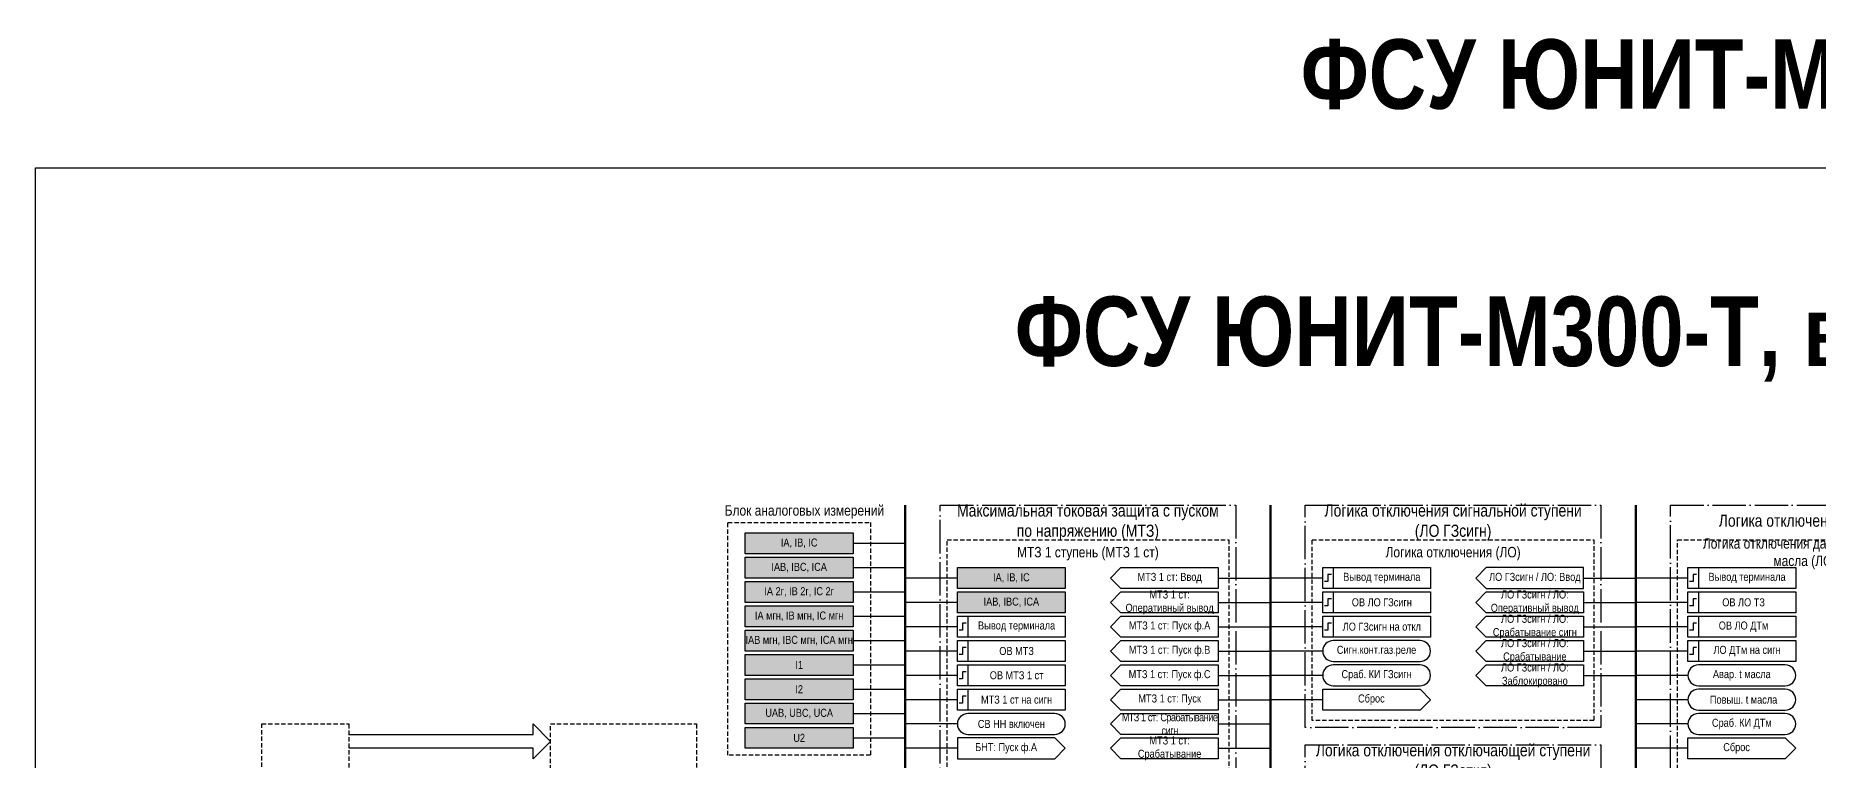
# Model space of a CAD drawing. Header units: millimetres. Extents: x -1595 to 2157, y 0 to 879.
# Drawn here: x -1595 to -1082, y 671 to 879 of the extents above; entities that cross this region are included whole.
import ezdxf

# ---------------------------------------------------------------- set-up
doc = ezdxf.new("R2010")
doc.units = ezdxf.units.MM
doc.linetypes.add('ACAD_ISO04W100', pattern=[30, 24, -3, 0, -3])
doc.linetypes.add('штриховая2', pattern=[0.375, 0.25, -0.125])
doc.layers.add('TEXT', color=7, linetype='Continuous', lineweight=25)
doc.styles.add('2.5_Gost_RD', font='ARIALN.TTF', dxfattribs={"height": 2.5})
doc.styles.add('3.5_Gost_RD', font='ARIALN.TTF', dxfattribs={"height": 3.5})

msp = doc.modelspace()

# ---------------------------------------------------------------- hatches: boundary and pattern name
at = {"ltscale": 100, "true_color": 0xef8637}
h = msp.add_hatch(color=30, dxfattribs=at)
h.dxf.hatch_style = 1
h.paths.add_polyline_path([(-1391, 736), (-1360, 736), (-1360, 730), (-1391, 730)])
h = msp.add_hatch(color=30, dxfattribs=at)
h.dxf.hatch_style = 1
h.paths.add_polyline_path([(-1391, 729), (-1360, 729), (-1360, 723), (-1391, 723)])
h = msp.add_hatch(color=30, dxfattribs=at)
h.dxf.hatch_style = 1
h.paths.add_polyline_path([(-1330, 726), (-1299, 726), (-1299, 720), (-1330, 720)])
h = msp.add_hatch(color=30, dxfattribs=at)
h.dxf.hatch_style = 1
h.paths.add_polyline_path([(-1391, 722), (-1360, 722), (-1360, 716), (-1391, 716)])
h = msp.add_hatch(color=30, dxfattribs=at)
h.dxf.hatch_style = 1
h.paths.add_polyline_path([(-1330, 719), (-1299, 719), (-1299, 713), (-1330, 713)])
h = msp.add_hatch(color=30, dxfattribs=at)
h.dxf.hatch_style = 1
h.paths.add_polyline_path([(-1391, 715), (-1360, 715), (-1360, 709), (-1391, 709)])
h = msp.add_hatch(color=30, dxfattribs=at)
h.dxf.hatch_style = 1
h.paths.add_polyline_path([(-1391, 708), (-1360, 708), (-1360, 702), (-1391, 702)])
h = msp.add_hatch(color=30, dxfattribs=at)
h.dxf.hatch_style = 1
h.paths.add_polyline_path([(-1391, 701), (-1360, 701), (-1360, 695), (-1391, 695)])
h = msp.add_hatch(color=30, dxfattribs=at)
h.dxf.hatch_style = 1
h.paths.add_polyline_path([(-1391, 694), (-1360, 694), (-1360, 688), (-1391, 688)])
h = msp.add_hatch(color=30, dxfattribs=at)
h.dxf.hatch_style = 1
h.paths.add_polyline_path([(-1391, 687), (-1360, 687), (-1360, 681), (-1391, 681)])
h = msp.add_hatch(color=30, dxfattribs=at)
h.dxf.hatch_style = 1
h.paths.add_polyline_path([(-1391, 680), (-1360, 680), (-1360, 674), (-1391, 674)])

# ---------------------------------------------------------------- linework, layer by layer
at = {"lineweight": 100, "ltscale": 100}
for p, q in [((-1345, 744), (-1345, 112)), ((-1240, 744), (-1240, 112)), ((-1135, 744), (-1135, 112))]:
    msp.add_line(p, q, dxfattribs=at)
at = {"ltscale": 100}
for p, q in [((-1360, 733), (-1345, 733)), ((-1360, 726), (-1345, 726)), ((-1330, 723), (-1345, 723)), ((-1255, 723), (-1240, 723)), ((-1225, 723), (-1240, 723)), ((-1150, 723), (-1135, 723)), ((-1120, 723), (-1135, 723)), ((-1360, 719), (-1345, 719)), ((-1330, 716), (-1345, 716)), ((-1255, 716), (-1240, 716)), ((-1225, 716), (-1240, 716)), ((-1150, 716), (-1135, 716)), ((-1120, 716), (-1135, 716)), ((-1360, 712), (-1345, 712)), ((-1330, 709), (-1345, 709)), ((-1255, 709), (-1240, 709)), ((-1225, 709), (-1240, 709)), ((-1150, 709), (-1135, 709)), ((-1120, 709), (-1135, 709)), ((-1360, 705), (-1345, 705)), ((-1360, 698), (-1345, 698)), ((-1330, 702), (-1345, 702)), ((-1255, 702), (-1240, 702)), ((-1225, 702), (-1240, 702)), ((-1150, 702), (-1135, 702)), ((-1120, 702), (-1135, 702)), ((-1330, 695), (-1345, 695)), ((-1255, 695), (-1240, 695)), ((-1225, 695), (-1240, 695)), ((-1150, 695), (-1135, 695)), ((-1120, 695), (-1135, 695)), ((-1360, 691), (-1345, 691)), ((-1330, 688), (-1345, 688)), ((-1255, 688), (-1240, 688)), ((-1225, 688), (-1240, 688)), ((-1120, 688), (-1135, 688)), ((-1360, 684), (-1345, 684)), ((-1360, 677), (-1345, 677)), ((-1330, 681), (-1345, 681)), ((-1255, 681), (-1240, 681)), ((-1120, 681), (-1135, 681)), ((-1330, 674), (-1345, 674)), ((-1255, 674), (-1240, 674)), ((-1120, 674), (-1135, 674))]:
    msp.add_line(p, q, dxfattribs=at)
at = {"color": 3, "ltscale": 100}
msp.add_lwpolyline([(-1595, 841), (-580, 841), (-580, 0), (-1595, 0)], close=True, dxfattribs=at)
at = {"color": 251, "linetype": 'ACAD_ISO04W100', "lineweight": 30, "ltscale": 0.4, "true_color": 0x58595b}
for points in [[(-1335, 744), (-1250, 744), (-1250, 234), (-1335, 234)], [(-1230, 744), (-1145, 744), (-1145, 680), (-1230, 680)], [(-1125, 744), (-1040, 744), (-1040, 535), (-1125, 535)], [(-1230, 675), (-1145, 675), (-1145, 611), (-1230, 611)]]:
    msp.add_lwpolyline(points, close=True, dxfattribs=at)
at = {"color": 7, "linetype": 'штриховая2', "ltscale": 5}
for points in [[(-1396, 739), (-1355, 739), (-1355, 672), (-1396, 672)], [(-1530, 681), (-1505, 681), (-1505, 468), (-1530, 468)], [(-1447, 681), (-1405, 681), (-1405, 651), (-1447, 651)]]:
    msp.add_lwpolyline(points, close=True, dxfattribs=at)
at = {"ltscale": 100}
for points in [[(-1391, 736), (-1360, 736), (-1360, 730), (-1391, 730)], [(-1391, 729), (-1360, 729), (-1360, 723), (-1391, 723)], [(-1330, 726), (-1299, 726), (-1299, 720), (-1330, 720)], [(-1255, 726), (-1255, 720), (-1283, 720), (-1286, 723), (-1283, 726)], [(-1225, 726), (-1222, 726), (-1222, 720), (-1225, 720)], [(-1225, 726), (-1194, 726), (-1194, 720), (-1225, 720)], [(-1178, 726), (-1181, 723), (-1178, 720), (-1150, 720), (-1150, 726)], [(-1120, 726), (-1117, 726), (-1117, 720), (-1120, 720)], [(-1120, 726), (-1089, 726), (-1089, 720), (-1120, 720)], [(-1391, 722), (-1360, 722), (-1360, 716), (-1391, 716)], [(-1330, 719), (-1299, 719), (-1299, 713), (-1330, 713)], [(-1255, 719), (-1255, 713), (-1283, 713), (-1286, 716), (-1283, 719)], [(-1225, 719), (-1222, 719), (-1222, 713), (-1225, 713)], [(-1225, 719), (-1194, 719), (-1194, 713), (-1225, 713)], [(-1178, 719), (-1150, 719), (-1150, 713), (-1178, 713), (-1181, 716)], [(-1120, 719), (-1117, 719), (-1117, 713), (-1120, 713)], [(-1120, 719), (-1089, 719), (-1089, 713), (-1120, 713)], [(-1391, 715), (-1360, 715), (-1360, 709), (-1391, 709)], [(-1391, 708), (-1360, 708), (-1360, 702), (-1391, 702)], [(-1330, 712), (-1327, 712), (-1327, 706), (-1330, 706)], [(-1330, 712), (-1299, 712), (-1299, 706), (-1330, 706)], [(-1255, 712), (-1255, 706), (-1283, 706), (-1286, 709), (-1283, 712)], [(-1225, 712), (-1222, 712), (-1222, 706), (-1225, 706)], [(-1225, 712), (-1194, 712), (-1194, 706), (-1225, 706)], [(-1120, 712), (-1117, 712), (-1117, 706), (-1120, 706)], [(-1120, 712), (-1089, 712), (-1089, 706), (-1120, 706)], [(-1330, 705), (-1327, 705), (-1327, 699), (-1330, 699)], [(-1330, 705), (-1299, 705), (-1299, 699), (-1330, 699)], [(-1255, 705), (-1255, 699), (-1283, 699), (-1286, 702), (-1283, 705)], [(-1120, 705), (-1117, 705), (-1117, 699), (-1120, 699)], [(-1120, 705), (-1089, 705), (-1089, 699), (-1120, 699)], [(-1391, 701), (-1360, 701), (-1360, 695), (-1391, 695)], [(-1330, 698), (-1327, 698), (-1327, 692), (-1330, 692)], [(-1330, 698), (-1299, 698), (-1299, 692), (-1330, 692)], [(-1255, 698), (-1255, 692), (-1283, 692), (-1286, 695), (-1283, 698)], [(-1391, 694), (-1360, 694), (-1360, 688), (-1391, 688)], [(-1391, 687), (-1360, 687), (-1360, 681), (-1391, 681)], [(-1330, 691), (-1327, 691), (-1327, 685), (-1330, 685)], [(-1330, 691), (-1299, 691), (-1299, 685), (-1330, 685)], [(-1255, 691), (-1255, 685), (-1283, 685), (-1286, 688), (-1283, 691)], [(-1255, 684), (-1255, 678), (-1283, 678), (-1286, 681), (-1283, 684)], [(-1391, 680), (-1360, 680), (-1360, 674), (-1391, 674)], [(-1255, 677), (-1255, 671), (-1283, 671), (-1286, 674), (-1283, 677)]]:
    msp.add_lwpolyline(points, close=True, dxfattribs=at)
at = {"linetype": 'штриховая2', "ltscale": 5}
for points in [[(-1333, 734), (-1252, 734), (-1252, 633), (-1333, 633)], [(-1228, 734), (-1147, 734), (-1147, 682), (-1228, 682)], [(-1123, 734), (-1042, 734), (-1042, 668), (-1123, 668)]]:
    msp.add_lwpolyline(points, close=True, dxfattribs=at)
at = {"lineweight": 30, "ltscale": 100}
for points in [[(-1222.5, 724), (-1223.5, 724), (-1223.5, 722), (-1224.5, 722)], [(-1117.5, 724), (-1118.5, 724), (-1118.5, 722), (-1119.5, 722)], [(-1222.5, 717), (-1223.5, 717), (-1223.5, 715), (-1224.5, 715)], [(-1117.5, 717), (-1118.5, 717), (-1118.5, 715), (-1119.5, 715)], [(-1327.5, 710), (-1328.5, 710), (-1328.5, 708), (-1329.5, 708)], [(-1222.5, 710), (-1223.5, 710), (-1223.5, 708), (-1224.5, 708)], [(-1117.5, 710), (-1118.5, 710), (-1118.5, 708), (-1119.5, 708)], [(-1327.5, 703), (-1328.5, 703), (-1328.5, 701), (-1329.5, 701)], [(-1117.5, 703), (-1118.5, 703), (-1118.5, 701), (-1119.5, 701)], [(-1327.5, 696), (-1328.5, 696), (-1328.5, 694), (-1329.5, 694)], [(-1327.5, 689), (-1328.5, 689), (-1328.5, 687), (-1329.5, 687)]]:
    msp.add_lwpolyline(points, dxfattribs=at)
at = {"ltscale": 100}
for points in [[(-1181, 709), (-1178, 712), (-1150, 712), (-1150, 706), (-1178, 706), (-1181, 709)], [(-1181, 702), (-1178, 705), (-1150, 705), (-1150, 699), (-1178, 699), (-1181, 702)], [(-1181, 695), (-1178, 698), (-1150, 698), (-1150, 692), (-1178, 692), (-1181, 695)], [(-1225, 691), (-1197, 691), (-1194, 688), (-1197, 685), (-1225, 685), (-1225, 691)], [(-1505, 678), (-1452, 678), (-1452, 681), (-1447, 676), (-1452, 671), (-1452, 674), (-1505, 674)], [(-1299, 674), (-1302, 677), (-1330, 677), (-1330, 671), (-1302, 671), (-1299, 674)], [(-1120, 677), (-1092, 677), (-1089, 674), (-1092, 671), (-1120, 671), (-1120, 677)]]:
    msp.add_lwpolyline(points, dxfattribs=at)
for points in [[(-1222, 699), (-1197, 699, 1), (-1197, 705), (-1222, 705, 1)], [(-1222, 692), (-1197, 692, 1), (-1197, 698), (-1222, 698, 1)], [(-1117, 692), (-1092, 692, 1), (-1092, 698), (-1117, 698, 1)], [(-1117, 685), (-1092, 685, 1), (-1092, 691), (-1117, 691, 1)], [(-1327, 678), (-1302, 678, 1), (-1302, 684), (-1327, 684, 1)], [(-1117, 678), (-1092, 678, 1), (-1092, 684), (-1117, 684, 1)]]:
    msp.add_lwpolyline(points, format="xyb", close=True, dxfattribs=at)

# ---------------------------------------------------------------- texts
at = {"ltscale": 100, "attachment_point": 5, "style": '2.5_Gost_RD'}
for s, insert, char_height, width in [('{\\fArial Narrow|b1|i0|c204|p34;ФСУ ЮНИТ-М300-Т, версия 2.1 (21.07.25)}', (-1003, 865), 20, 1350), ('{\\fArial Narrow|b1|i0|c204|p34;ФСУ ЮНИТ-М300-Т, версия 2.1  Разработка  версии 2.2}', (-1003, 791), 20, 1350), ('МТЗ 1 ст: Ввод', (-1269, 723), 2.3, 28), ('МТЗ 1 ст: Оперативный вывод', (-1269, 716), 2.3, 28), ('МТЗ 1 ст: Пуск ф.А', (-1269, 709), 2.3, 28), ('МТЗ 1 ст: Пуск ф.В', (-1269, 702), 2.3, 28), ('МТЗ 1 ст: Пуск ф.С', (-1269, 695), 2.3, 28), ('МТЗ 1 ст: Пуск', (-1269, 688), 2.3, 28), ('Сброс', (-1211, 688), 2.3, 28), ('СВ НН включен', (-1314.5, 681), 2.3, 31), ('{\\T0.9;МТЗ 1 ст: Срабатывание сигн}', (-1269, 681), 2.3, 28), ('МТЗ 1 ст: Срабатывание ', (-1269, 674), 2.3, 28), ('Сброс', (-1106, 674), 2.3, 28)]:
    msp.add_mtext(s, dxfattribs=dict(at, insert=insert, char_height=char_height, width=width))
at = {"color": 30, "ltscale": 100, "true_color": 0xef8637, "attachment_point": 5, "style": '3.5_Gost_RD'}
for s, insert, char_height, width in [('Максимальная токовая защита с пуском по напряжению (МТЗ)', (-1292.5, 739), 3.5, 76.8816), ('Логика отключения сигнальной ступени (ЛО ГЗсигн) ', (-1187.5, 739), 3.5, 80.7457), ('Логика отключения ТЗ (ЛО ТЗ)', (-1082.5, 739), 3.5, 85), ('Логика отключения датчика температуры масла (ЛО ДТм)', (-1082.5, 730), 3, 74.7867), ('МТЗ 1 ступень (МТЗ 1 ст)', (-1292.5, 730), 3, 81), ('Логика отключения (ЛО)', (-1187.5, 730), 3, 81), ('Логика отключения отключающей ступени (ЛО ГЗоткл) ', (-1187.5, 670), 3.5, 85)]:
    msp.add_mtext(s, dxfattribs=dict(at, insert=insert, char_height=char_height, width=width))
at = {"color": 0, "ltscale": 100, "char_height": 2.3, "attachment_point": 5, "style": '2.5_Gost_RD'}
for s, insert, width in [('{\\C256;IA, IB, IC}', (-1375.5, 733), 23.725), ('{\\C256;IAB, IBC, ICA}', (-1375.5, 726), 23.725), ('{\\C256;IA, IB, IC}', (-1314.5, 723), 23.725), ('{\\C256;IA 2г, IB 2г, IC 2г}', (-1375.5, 719), 23.725), ('{\\C256;IA мгн, IB мгн, IC мгн}', (-1375.5, 712), 31), ('{\\C256;IAB, IBC, ICA}', (-1314.5, 716), 23.725), ('{\\C256;Вывод терминала}', (-1313, 709), 28), ('{\\C256;IAB мгн, IBC мгн, ICA мгн}', (-1375.5, 705), 31), ('{\\C256;I1}', (-1375.5, 698), 23.725), ('{\\C256;I2}', (-1375.5, 691), 23.725), ('{\\C256;МТЗ 1 ст на сигн}', (-1313, 688), 28), ('{\\C256;UAB, UBC, UCA}', (-1375.5, 684), 23.725), ('{\\C256;U2}', (-1375.5, 677), 23.725)]:
    msp.add_mtext(s, dxfattribs=dict(at, insert=insert, width=width))
at = {"layer": 'TEXT', "ltscale": 100, "attachment_point": 5, "style": '2.5_Gost_RD'}
for s, insert, char_height, width in [('Блок аналоговых измерений', (-1374, 742), 3, 46.1947), ('ЛО ГЗсигн / ЛО: Ввод', (-1164, 723), 2.3, 28), ('ЛО ГЗсигн / ЛО: Оперативный вывод', (-1164, 716), 2.3, 31.5683), ('ЛО ГЗсигн / ЛО: Срабатывание сигн', (-1164, 709), 2.3, 28), ('\\A1;Сигн.конт.газ.реле', (-1209.5, 702), 2.3, 31), ('ЛО ГЗсигн / ЛО: Срабатывание', (-1164, 702), 2.3, 28), ('ЛО ГЗсигн / ЛО: Заблокировано', (-1164, 695), 2.3, 31.0696), ('\\A1;Сраб. КИ ГЗсигн', (-1209.5, 695), 2.3, 31), ('\\A1;Авар. t масла', (-1104.5, 695), 2.3, 31), ('БНТ: Пуск ф.А', (-1316, 674), 2.3, 28)]:
    msp.add_mtext(s, dxfattribs=dict(at, insert=insert, char_height=char_height, width=width))
at = {"layer": 'TEXT', "color": 0, "ltscale": 100, "char_height": 2.3, "attachment_point": 5, "style": '2.5_Gost_RD'}
for s, insert, width in [('{\\C256;Вывод терминала}', (-1208, 723), 28), ('{\\C256;Вывод терминала}', (-1103, 723), 28), ('{\\C256;ОВ ЛО ГЗсигн}', (-1208, 716), 28), ('{\\C256;ОВ ЛО ТЗ}', (-1104, 716), 28), ('{\\C256;ЛО ГЗсигн на откл}', (-1208, 709), 28), ('{\\C256;ОВ ЛО ДТм}', (-1104, 709), 28), ('{\\C256;ОВ МТЗ}', (-1313, 702), 28), ('{\\C256;ЛО ДТм на сигн}', (-1103, 702), 28), ('{\\C256;ОВ МТЗ 1 ст}', (-1313, 695), 28), ('\\A1;{\\C256;Повыш. t масла }', (-1104, 688), 31), ('\\A1;{\\C256;Сраб. КИ ДТм}', (-1104.5, 681), 31)]:
    msp.add_mtext(s, dxfattribs=dict(at, insert=insert, width=width))

doc.saveas('drawing.dxf')
